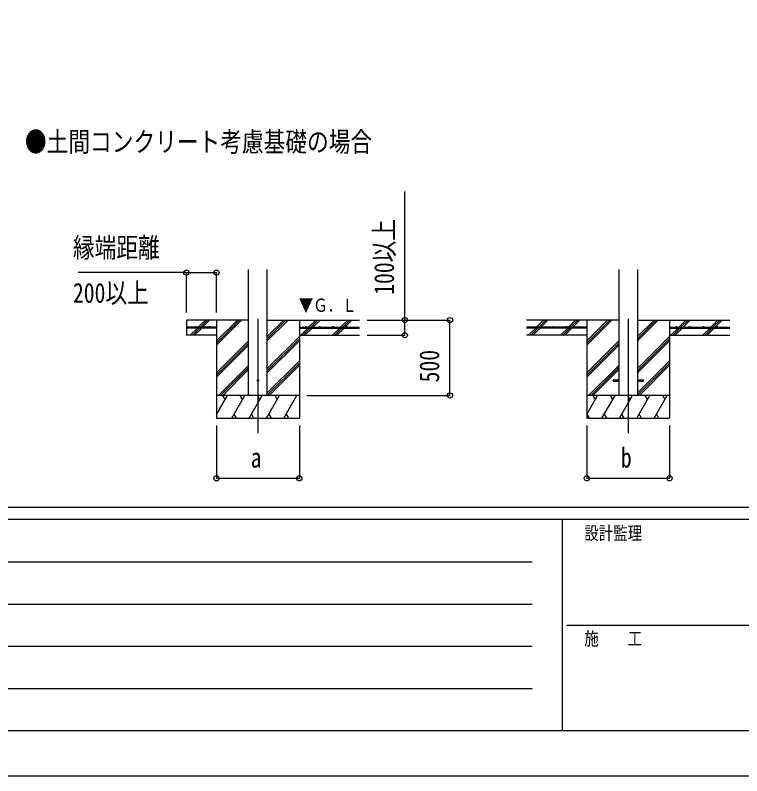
# Model space of a CAD drawing. Units: millimetres, scale not verified. Extents: x -16820 to 16820, y -11880 to 11880.
# Drawn here: x -8851 to -4028, y -11880 to -6832 of the extents above; entities that cross this region are included whole.
import ezdxf
from ezdxf.enums import TextEntityAlignment as Align

# ---------------------------------------------------------------- set-up
doc = ezdxf.new("R2010")
doc.units = ezdxf.units.MM
doc.header["$LTSCALE"] = 60
for name, color, linetype in [('0-2_USER1', 3, 'Continuous'), ('0-4_YKK_12', 2, 'Continuous'), ('0-5_YKK_13', 4, 'Continuous'), ('0-6_YKK_A1', 4, 'Continuous'), ('0-7_YKK_D', 6, 'Continuous'), ('0-8_YKK_ZWAK', 7, 'Continuous')]:
    doc.layers.add(name, color=color, linetype=linetype)
doc.styles.add('ＭＳ ゴシック', font='')
doc.styles.get('ＭＳ ゴシック').set_extended_font_data('MS Gothic')

msp = doc.modelspace()

# ---------------------------------------------------------------- linework, layer by layer
at = {"layer": '0-4_YKK_12'}
for p, q in [((-7239.81, -8846.5), (-7239.81, -9605.71)), ((-4782.42, -8846.5), (-4782.42, -9605.71))]:
    msp.add_line(p, q, dxfattribs=at)
at = {"layer": '0-5_YKK_13'}
for p, q in [((-4882.42, -9251.21), (-4882.42, -9260.21)), ((-4882.42, -9251.21), (-4844.92, -9251.21)), ((-4882.42, -9260.21), (-4844.92, -9260.21)), ((-4719.92, -9251.21), (-4682.42, -9251.21)), ((-4719.92, -9260.21), (-4682.42, -9260.21)), ((-4682.42, -9251.21), (-4682.42, -9260.21))]:
    msp.add_line(p, q, dxfattribs=at)
msp.add_circle((-7239.81, -9255.71), 5, dxfattribs=at)
at = {"layer": '0-6_YKK_A1'}
for p, q in [((-7302.31, -9355.71), (-7302.31, -8520.35)), ((-7177.31, -9355.71), (-7177.31, -8520.35)), ((-4844.92, -8519.35), (-4844.92, -9355.71)), ((-4719.92, -8519.35), (-4719.92, -9355.71)), ((-7635.85, -8903.21), (-7588.35, -8855.71)), ((-7621.71, -8903.21), (-7574.2, -8855.71)), ((-7607.56, -8903.21), (-7560.06, -8855.71)), ((-7514.81, -8855.71), (-7514.81, -9505.71)), ((-7514.81, -9022.59), (-7347.93, -8855.71)), ((-7514.81, -9008.44), (-7362.07, -8855.71)), ((-7514.81, -8994.3), (-7376.21, -8855.71)), ((-7177.31, -8993.45), (-7039.56, -8855.71)), ((-7177.31, -8979.31), (-7053.71, -8855.71)), ((-7177.31, -8965.17), (-7067.85, -8855.71)), ((-7177.31, -8855.71), (-6564.81, -8855.71)), ((-6964.81, -8855.71), (-6964.81, -9505.71)), ((-6903.22, -8903.21), (-6855.71, -8855.71)), ((-6889.07, -8903.21), (-6841.57, -8855.71)), ((-6874.93, -8903.21), (-6827.43, -8855.71)), ((-6691.08, -8903.21), (-6643.58, -8855.71)), ((-6676.94, -8903.21), (-6629.44, -8855.71)), ((-6662.8, -8903.21), (-6615.3, -8855.71)), ((-4844.92, -8855.71), (-5457.42, -8855.71)), ((-5390.59, -8903.21), (-5343.09, -8855.71)), ((-5371.59, -8898.35), (-5328.95, -8855.71)), ((-5362.31, -8903.21), (-5314.81, -8855.71)), ((-5178.46, -8903.21), (-5130.96, -8855.71)), ((-5164.32, -8903.21), (-5116.82, -8855.71)), ((-5150.17, -8903.21), (-5102.67, -8855.71)), ((-5057.42, -8855.71), (-5057.42, -9505.71)), ((-5057.42, -9022.59), (-4890.54, -8855.71)), ((-5057.42, -9008.44), (-4904.68, -8855.71)), ((-5057.42, -8994.3), (-4918.83, -8855.71)), ((-4719.92, -8993.45), (-4582.17, -8855.71)), ((-4719.92, -8979.31), (-4596.32, -8855.71)), ((-4719.92, -8965.17), (-4610.46, -8855.71)), ((-4719.92, -8855.71), (-4107.42, -8855.71)), ((-4507.42, -8855.71), (-4507.42, -9505.71)), ((-4445.83, -8903.21), (-4398.33, -8855.71)), ((-4431.68, -8903.21), (-4384.18, -8855.71)), ((-4417.54, -8903.21), (-4370.04, -8855.71)), ((-4233.69, -8903.21), (-4186.19, -8855.71)), ((-4219.55, -8903.21), (-4172.05, -8855.71)), ((-4205.41, -8903.21), (-4157.91, -8855.71)), ((-7514.81, -8903.21), (-7714.81, -8903.21)), ((-7514.81, -8908.21), (-7714.81, -8908.21)), ((-7686.94, -8954.3), (-7640.85, -8908.21)), ((-7674.21, -8955.71), (-7626.71, -8908.21)), ((-7660.06, -8955.71), (-7612.56, -8908.21)), ((-7514.81, -8903.21), (-7514.81, -8908.21)), ((-6964.81, -8903.21), (-6564.81, -8903.21)), ((-6964.81, -8903.21), (-6964.81, -8908.21)), ((-6964.81, -8908.21), (-6564.81, -8908.21)), ((-6955.72, -8955.71), (-6908.22, -8908.21)), ((-6941.57, -8955.71), (-6894.07, -8908.21)), ((-6927.43, -8955.71), (-6879.93, -8908.21)), ((-6743.58, -8955.71), (-6696.08, -8908.21)), ((-6729.44, -8955.71), (-6681.94, -8908.21)), ((-6715.3, -8955.71), (-6667.8, -8908.21)), ((-5057.42, -8903.21), (-5457.42, -8903.21)), ((-5057.42, -8908.21), (-5457.42, -8908.21)), ((-5443.09, -8955.71), (-5395.59, -8908.21)), ((-5428.95, -8955.71), (-5381.45, -8908.21)), ((-5414.81, -8955.71), (-5367.31, -8908.21)), ((-5376.45, -8903.21), (-5374.78, -8901.54)), ((-5229.56, -8954.3), (-5183.46, -8908.21)), ((-5216.82, -8955.71), (-5169.32, -8908.21)), ((-5202.67, -8955.71), (-5155.17, -8908.21)), ((-5057.42, -8903.21), (-5057.42, -8908.21)), ((-4507.42, -8903.21), (-4107.42, -8903.21)), ((-4507.42, -8903.21), (-4507.42, -8908.21)), ((-4507.42, -8908.21), (-4107.42, -8908.21)), ((-4498.33, -8955.71), (-4450.83, -8908.21)), ((-4484.19, -8955.71), (-4436.68, -8908.21)), ((-4470.04, -8955.71), (-4422.54, -8908.21)), ((-4286.19, -8955.71), (-4238.69, -8908.21)), ((-4272.05, -8955.71), (-4224.55, -8908.21)), ((-4257.91, -8955.71), (-4210.41, -8908.21)), ((-7514.81, -8955.71), (-7714.81, -8955.71)), ((-7177.31, -9177.3), (-6964.81, -8964.8)), ((-7177.31, -9191.44), (-6964.81, -8978.94)), ((-6964.81, -8955.71), (-6564.81, -8955.71)), ((-5057.42, -8955.71), (-5457.42, -8955.71)), ((-4719.92, -9177.3), (-4507.42, -8964.8)), ((-4719.92, -9191.44), (-4507.42, -8978.94)), ((-4507.42, -8955.71), (-4107.42, -8955.71)), ((-7514.81, -9206.43), (-7302.31, -8993.93)), ((-7514.81, -9220.57), (-7302.31, -9008.08)), ((-7514.81, -9234.72), (-7302.31, -9022.22)), ((-7177.31, -9205.58), (-6964.81, -8993.09)), ((-5057.42, -9206.43), (-4844.92, -8993.93)), ((-5057.42, -9220.57), (-4844.92, -9008.08)), ((-5057.42, -9234.72), (-4844.92, -9022.22)), ((-4719.92, -9205.58), (-4507.42, -8993.09)), ((-7177.31, -9339.43), (-6964.81, -9126.93)), ((-4719.92, -9339.43), (-4507.42, -9126.93)), ((-7501.95, -9355.71), (-7302.31, -9156.07)), ((-7487.81, -9355.71), (-7302.31, -9170.21)), ((-7473.67, -9355.71), (-7302.31, -9184.35)), ((-7177.31, -9353.57), (-6964.81, -9141.07)), ((-7165.3, -9355.71), (-6964.81, -9155.22)), ((-5044.57, -9355.71), (-4844.92, -9156.07)), ((-5030.42, -9355.71), (-4844.92, -9170.21)), ((-5016.28, -9355.71), (-4844.92, -9184.35)), ((-4719.92, -9353.57), (-4507.42, -9141.07)), ((-4707.91, -9355.71), (-4507.42, -9155.22)), ((-6964.81, -9355.71), (-7514.81, -9355.71)), ((-7514.81, -9481.16), (-7442.38, -9355.71)), ((-7457.38, -9381.69), (-7472.39, -9355.71)), ((-7413.52, -9505.7), (-7326.91, -9355.71)), ((-7341.91, -9381.69), (-7356.91, -9355.7)), ((-7298.05, -9505.7), (-7211.44, -9355.71)), ((-7226.44, -9381.69), (-7241.45, -9355.71)), ((-7182.58, -9505.71), (-7095.97, -9355.71)), ((-7110.97, -9381.69), (-7125.98, -9355.71)), ((-7067.11, -9505.71), (-6980.5, -9355.71)), ((-7010.5, -9355.71), (-7010.5, -9355.71)), ((-4507.42, -9355.71), (-5057.42, -9355.71)), ((-5057.42, -9481.16), (-4984.99, -9355.71)), ((-5000, -9381.69), (-5015, -9355.71)), ((-4956.13, -9505.7), (-4869.52, -9355.71)), ((-4884.53, -9381.69), (-4899.53, -9355.7)), ((-4840.66, -9505.7), (-4754.05, -9355.71)), ((-4769.06, -9381.69), (-4784.06, -9355.71)), ((-4725.19, -9505.71), (-4638.58, -9355.71)), ((-4653.59, -9381.69), (-4668.59, -9355.71)), ((-4609.72, -9505.71), (-4523.11, -9355.71)), ((-4538.11, -9381.69), (-4553.12, -9355.71)), ((-7398.52, -9479.73), (-7383.52, -9505.7)), ((-7283.05, -9479.73), (-7268.05, -9505.7)), ((-7167.58, -9479.72), (-7152.58, -9505.71)), ((-7052.11, -9479.73), (-7037.11, -9505.71)), ((-5056.6, -9479.73), (-5041.6, -9505.7)), ((-4941.13, -9479.73), (-4926.13, -9505.7)), ((-4825.66, -9479.73), (-4810.66, -9505.7)), ((-4710.19, -9479.72), (-4695.19, -9505.71)), ((-4594.72, -9479.73), (-4579.72, -9505.71)), ((-7514.81, -9505.71), (-6964.81, -9505.71)), ((-5057.42, -9505.71), (-4507.42, -9505.71))]:
    msp.add_line(p, q, dxfattribs=at)
msp.add_lwpolyline([(-7302.31, -8855.71), (-7714.81, -8855.71), (-7714.81, -8955.71)], dxfattribs=at)
for centre in [(-7649.81, -8900.71), (-7559.81, -8900.71), (-6919.81, -8900.71), (-6829.81, -8900.71), (-6739.81, -8900.71), (-6649.81, -8900.71), (-5372.42, -8900.71), (-5282.42, -8900.71), (-5192.42, -8900.71), (-5102.42, -8900.71), (-4462.42, -8900.71), (-4372.42, -8900.71), (-4282.42, -8900.71), (-4192.42, -8900.71)]:
    msp.add_circle(centre, 2.5, dxfattribs=at)
at = {"layer": '0-7_YKK_D'}
for p, q in [((-7714.81, -8540.45), (-8432.62, -8540.45)), ((-7714.81, -8805.71), (-7714.81, -8539.45)), ((-7714.81, -8540.45), (-7514.81, -8540.45)), ((-7514.81, -8805.71), (-7514.81, -8539.45)), ((-6514.81, -8855.71), (-5963.81, -8855.71)), ((-6514.81, -8855.71), (-6263.81, -8855.71)), ((-5964.81, -9355.71), (-5964.81, -8855.71)), ((-6514.81, -8955.71), (-6263.81, -8955.71)), ((-6914.81, -9355.71), (-5963.81, -9355.71)), ((-7514.81, -9555.71), (-7514.81, -9906.71)), ((-6964.81, -9555.71), (-6964.81, -9906.71)), ((-5057.42, -9555.71), (-5057.42, -9906.71)), ((-4507.42, -9555.71), (-4507.42, -9906.71)), ((-7514.81, -9905.71), (-6964.81, -9905.71)), ((-5057.42, -9905.71), (-4507.42, -9905.71))]:
    msp.add_line(p, q, dxfattribs=at)
msp.add_lwpolyline([(-6264.81, -8955.71), (-6264.81, -8855.71), (-6264.81, -8002.91)], dxfattribs=at)
for centre in [(-7714.81, -8540.45), (-7514.81, -8540.45), (-6264.81, -8855.71), (-5964.81, -8855.71), (-6264.81, -8955.71), (-5964.81, -9355.71), (-7514.81, -9905.71), (-6964.81, -9905.71), (-5057.42, -9905.71), (-4507.42, -9905.71)]:
    msp.add_circle(centre, 17, dxfattribs=at)
at = {"layer": '0-8_YKK_ZWAK'}
for p, q in [((15580.08, -10100), (-15619.92, -10100)), ((-5219.92, -10180), (-15619.92, -10180)), ((-5219.92, -10180), (-5219.92, -11580)), ((-19.92, -10180), (-5219.92, -10180)), ((-15449.92, -10460), (-5419.92, -10460)), ((-15449.92, -10740), (-5419.92, -10740)), ((-5189.92, -10880), (-19.92, -10880)), ((-15449.92, -11020), (-5419.92, -11020)), ((-15449.92, -11300), (-5419.92, -11300)), ((-15619.92, -11580), (-5219.92, -11580)), ((-5219.92, -11580), (-19.92, -11580))]:
    msp.add_line(p, q, dxfattribs=at)
msp.add_lwpolyline([(-16820, -11880), (16820, -11880), (16820, 11880), (-16820, 11880)], close=True, dxfattribs=at)

# ---------------------------------------------------------------- texts
at = {"layer": '0-2_USER1', "style": 'ＭＳ ゴシック', "width": 0.8}
msp.add_text('●土間コンクリート考慮基礎の場合', height=132, dxfattribs=at).set_placement((-8786.29, -7777.78), align=Align.BOTTOM_LEFT)
at = {"layer": '0-6_YKK_A1', "style": 'ＭＳ ゴシック', "width": 0.8}
msp.add_text('▼Ｇ．Ｌ', height=87.98, dxfattribs=at).set_placement((-6968.69, -8827.25), align=Align.BOTTOM_LEFT)
at = {"layer": '0-7_YKK_D', "style": 'ＭＳ ゴシック', "width": 0.8}
for s, p in [('100以上', (-6296.81, -8687.71)), ('500', (-5996.81, -9268.91))]:
    msp.add_text(s, height=132, rotation=90, dxfattribs=at).set_placement(p, align=Align.BOTTOM_LEFT)
for s, p in [('縁端距離', (-8467.61, -8480.45)), ('200以上', (-8467.61, -8780.45)), ('a', (-7287.81, -9873.71)), ('b', (-4830.42, -9873.71))]:
    msp.add_text(s, height=132, dxfattribs=at).set_placement(p, align=Align.BOTTOM_LEFT)
at = {"layer": '0-8_YKK_ZWAK', "style": 'ＭＳ ゴシック', "width": 0.8}
for s, p in [('設計監理', (-5073.25, -10340)), ('施\u3000\u3000工', (-5073.25, -11040))]:
    msp.add_text(s, height=87.98, dxfattribs=at).set_placement(p, align=Align.BOTTOM_LEFT)

doc.saveas('drawing.dxf')
